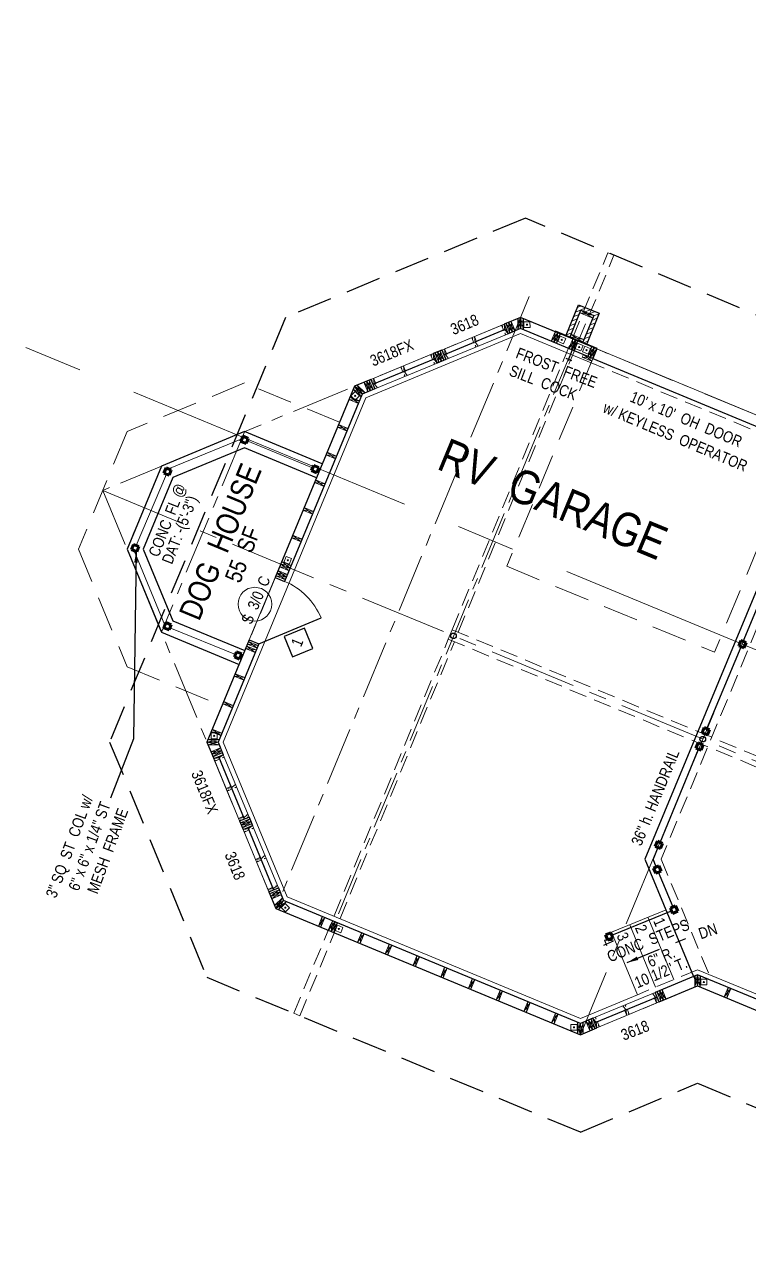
# Model space of a CAD drawing. Header units: inches. Extents: x 2775 to 35798, y 1675 to 10350.
# Drawn here: x 11849 to 12235, y 3803 to 4458 of the extents above; entities that cross this region are included whole.
import ezdxf

# ---------------------------------------------------------------- set-up
doc = ezdxf.new("R2010")
doc.units = ezdxf.units.IN
doc.header["$LTSCALE"] = 0.5
doc.header["$MEASUREMENT"] = 0
doc.linetypes.add('CENTER', pattern=[2, 1.25, -0.25, 0.25, -0.25])
doc.linetypes.add('HIDDEN', pattern=[0.375, 0.25, -0.125])
for name, color, linetype in [('CONC', 7, 'CONTINUOUS'), ('LLPLUMBING', 102, 'CONTINUOUS'), ('LLTEXT', 7, 'CONTINUOUS'), ('STEEL', 5, 'CONTINUOUS'), ('TEXT', 7, 'CONTINUOUS')]:
    doc.layers.add(name, color=color, linetype=linetype)
for name, color, linetype, lineweight in [('CONCRETE', 7, 'CONTINUOUS', 20), ('DOORS', 7, 'CONTINUOUS', 30), ('FOUNDATION', 7, 'CONTINUOUS', 30), ('GRID', 1, 'CENTER', 20), ('LAYOUT', 6, 'CONTINUOUS', 9), ('MASONRY', 16, 'HIDDEN', 30), ('PLUMBING', 7, 'CONTINUOUS', 20), ('ROOF BEAMS', 3, 'HIDDEN', 30), ('ROOFLINE', 7, 'HIDDEN', 30), ('STAIRS', 7, 'CONTINUOUS', 20), ('WALL FRAMING', 7, 'CONTINUOUS', 30), ('WALLS', 7, 'CONTINUOUS', 30), ('WINDOWS', 5, 'CONTINUOUS', 30)]:
    doc.layers.add(name, color=color, linetype=linetype, lineweight=lineweight)
doc.styles.add('ARCHENT', font='technical.ttf', dxfattribs={"height": 6})
doc.styles.add('ARCHENTLTD', font='technical.ttf', dxfattribs={"height": 6})
doc.dimstyles.new('ARCHENT', dxfattribs={"dimtxt": 6, "dimasz": 6, "dimexe": 9, "dimexo": 3, "dimgap": 1, "dimtad": 0, "dimtoh": 1, "dimdec": 3, "dimzin": 0, "dimdsep": 46, "dimlunit": 4, "dimtxsty": 'ARCHENTLTD', "dimcen": 6, "dimaunit": 1, "dimadec": 0, "dimazin": 0, "dimtfac": 1, "dimtdec": 3, "dimtofl": 0, "dimtmove": 0, "dimatfit": 3, "dimfxl": 1, "dimfrac": 2, "dimtolj": 1, "dimtzin": 0, "dimarcsym": 0})
doc.dimstyles.new('ARCHENTLTD', dxfattribs={"dimtxt": 12, "dimasz": 6, "dimexe": 9, "dimexo": 3, "dimgap": 1, "dimtad": 0, "dimdec": 4, "dimzin": 1, "dimdsep": 46, "dimlunit": 4, "dimtxsty": 'ARCHENT', "dimcen": 6, "dimaunit": 1, "dimadec": 5, "dimazin": 0, "dimtfac": 1, "dimtdec": 4, "dimtofl": 0, "dimtmove": 0, "dimatfit": 3, "dimfxl": 1, "dimfrac": 2, "dimtolj": 1, "dimtzin": 0, "dimarcsym": 0})

msp = doc.modelspace()

# ---------------------------------------------------------------- hatches: boundary and pattern name
at = {"layer": 'MASONRY', "lineweight": 9, "ltscale": 75}
h = msp.add_hatch(dxfattribs=at)
h.set_pattern_fill('ANSI31', color=256, scale=15, angle=22.5, style=0)
h.set_pattern_definition([(202.555994, (5192.9697, 16149.9798), (-0.719224, 1.73157207), [])])
h.paths.add_polyline_path([(12139.85964, 4291.85437), (12137.43063, 4291.85319), (12144.22302, 4308.57548), (12155.32264, 4304.01271), (12148.45724, 4287.31161), (12146.73275, 4289.03442), (12152.38615, 4302.78714), (12145.45733, 4305.6354)])
at = {"layer": 'WALL FRAMING', "lineweight": 9, "ltscale": 150}
for points in [[(12117.00153, 4297.94498, 1), (12116.37653, 4297.94498, 1)], [(12135.57601, 4289.81808, 1), (12134.95101, 4289.81808, 1)], [(12144.9047, 4286.00059, 1), (12144.2797, 4286.00059, 1)], [(12148.7913, 4284.34034, 1), (12148.1663, 4284.34034, 1)], [(12025.32284, 4259.99862, 1), (12024.69784, 4259.99862, 1)], [(11988.92247, 4171.89905, 1), (11989.15468, 4172.47931, 1)], [(11950.09186, 4078.4872, 1), (11949.46686, 4078.4872, 1)], [(11988.04628, 3986.81184, 1), (11987.42128, 3986.81184, 1)], [(12016.63564, 3975.47053, 1), (12016.01064, 3975.47053, 1)], [(12211.4108, 3947.13197, 1), (12210.7858, 3947.13197, 1)], [(12142.15121, 3922.93535, 1), (12141.52621, 3922.93535, 1)]]:
    msp.add_hatch(color=256, dxfattribs=at).paths.add_polyline_path(points)

# ---------------------------------------------------------------- linework, layer by layer
at = {"layer": 'DOORS', "linetype": 'HIDDEN', "lineweight": 9, "ltscale": 150}
for p, q in [((12151.88918, 4279.90578), (12105.98442, 4169.03308)), ((12262.74349, 4233.95666), (12216.83874, 4123.08397)), ((12105.98442, 4169.03308), (12216.85711, 4123.12833))]:
    msp.add_line(p, q, dxfattribs=at)
at = {"layer": 'DOORS', "linetype": 'Continuous', "ltscale": 150}
msp.add_line((12151.88918, 4279.90578), (12262.74349, 4233.95666), dxfattribs=at)
at = {"layer": 'DOORS', "lineweight": 9, "ltscale": 50}
msp.add_line((11968.48908, 4129.75416), (11982.26026, 4163.01607), dxfattribs=at)
at = {"layer": 'DOORS', "ltscale": 50}
msp.add_line((11973.59321, 4127.64116), (12006.85063, 4141.42318), dxfattribs=at)
at = {"layer": 'DOORS', "color": 7, "linetype": 'Continuous', "lineweight": 25, "ltscale": 25, "flags": 128}
msp.add_lwpolyline([(11997.95147, 4135.9434), (11987.16999, 4131.48171), (11991.63168, 4120.70023), (12002.41316, 4125.16192)], close=True, dxfattribs=at)
at = {"layer": 'DOORS', "color": 7, "linetype": 'Continuous', "lineweight": 20, "ltscale": 7.5}
msp.add_circle((11971.48326, 4148.77518), 9, dxfattribs=at)
at = {"layer": 'DOORS', "lineweight": 9, "ltscale": 50}
msp.add_arc((11973.59321, 4127.64116), 36, 22.50933614, 67.50933614, dxfattribs=at)
at = {"layer": 'FOUNDATION', "lineweight": 20, "ltscale": 75}
for p, q in [((12113.34623, 4293.17557), (12030.74606, 4258.98686)), ((12150.9319, 4277.59631), (12113.34623, 4293.17557)), ((12030.74606, 4258.98686), (11954.53826, 4075.14485)), ((11954.53826, 4075.14485), (11988.7243, 3992.55537)), ((12145.20192, 3927.69539), (11988.7243, 3992.55537)), ((12424.33622, 3863.95432), (12207.75358, 3953.72782)), ((12175.64786, 3940.36623), (12145.20192, 3927.69539))]:
    msp.add_line(p, q, dxfattribs=at)
at = {"layer": 'FOUNDATION', "lineweight": 20, "ltscale": 50}
msp.add_line((12264.84949, 4239.03748), (12153.99518, 4284.9866), dxfattribs=at)
at = {"layer": 'FOUNDATION', "lineweight": 9, "ltscale": 75}
msp.add_line((12151.88918, 4279.90578), (12150.9319, 4277.59631), dxfattribs=at)
at = {"layer": 'FOUNDATION', "linetype": 'HIDDEN', "lineweight": 9, "ltscale": 75}
for p, q in [((12261.78622, 4231.6472), (12150.9319, 4277.59631)), ((12277.52464, 4227.82814), (12188.34395, 4012.6757)), ((12188.34395, 4012.6757), (12214.82532, 3949.0453)), ((12207.75358, 3953.72782), (12175.64786, 3940.36623))]:
    msp.add_line(p, q, dxfattribs=at)
at = {"layer": 'FOUNDATION', "ltscale": 25}
for p, q in [((11965.96374, 4240.85418), (11921.61752, 4222.48538)), ((12007.44668, 4223.67139), (11965.96374, 4240.85418)), ((11965.96374, 4232.19505), (11927.74046, 4216.36244)), ((12004.38322, 4216.28118), (11965.96374, 4232.19505)), ((11921.61752, 4222.48538), (11903.24872, 4178.13916)), ((11927.74046, 4216.36244), (11911.90786, 4178.13916)), ((11903.24872, 4178.13916), (11921.61752, 4133.79294)), ((11911.90786, 4178.13916), (11927.74046, 4139.91588)), ((11927.74046, 4139.91588), (11966.13512, 4124.01229)), ((11921.61752, 4133.79294), (11963.07166, 4116.62208))]:
    msp.add_line(p, q, dxfattribs=at)
at = {"layer": 'FOUNDATION', "ltscale": 50}
msp.add_line((12270.13435, 4230.89142), (12179.68139, 4012.66956), dxfattribs=at)
at = {"layer": 'FOUNDATION', "ltscale": 75}
msp.add_line((12179.68139, 4012.66956), (12205.64725, 3950.14335), dxfattribs=at)
at = {"layer": 'GRID', "linetype": 'CENTER', "lineweight": 20, "ltscale": 50}
for p, q in [((12117.94313, 4312.91962), (11982.61305, 3986.42968)), ((12142.90899, 4289.58304), (12012.17319, 3974.17701)), ((12024.67592, 4265.13259), (11945.90342, 4075.09037)), ((11965.98901, 4240.84115), (11921.61117, 4133.77761)), ((11921.62771, 4222.47931), (11903.24872, 4178.13916))]:
    msp.add_line(p, q, dxfattribs=at)
at = {"layer": 'GRID', "ltscale": 50}
for p, q in [((12113.34886, 4301.83572), (11890.26802, 4209.49904)), ((12563.92796, 4115.07071), (12113.34886, 4301.83572)), ((11890.26802, 4209.49904), (11982.60358, 3986.42704)), ((12145.20074, 3919.03709), (11982.6003, 3986.43497)), ((12207.7602, 3945.06628), (12145.1975, 3919.02926)), ((12424.33453, 3855.29622), (12207.7602, 3945.06628))]:
    msp.add_line(p, q, dxfattribs=at)
at = {"layer": 'GRID', "ltscale": 75}
for p, q in [((12273.83054, 4229.3623), (12145.20074, 3919.03709)), ((11890.26802, 4209.49904), (12476.62797, 3966.47062)), ((12181.82283, 4007.38954), (12207.7602, 3945.06628))]:
    msp.add_line(p, q, dxfattribs=at)
at = {"layer": 'LAYOUT', "color": 6, "linetype": 'CENTER', "lineweight": 5, "ltscale": 250}
msp.add_line((12975.24561, 3819.59345), (11433.02486, 4458.12095), dxfattribs=at)
at = {"layer": 'LLPLUMBING', "color": 5, "linetype": 'Continuous', "lineweight": 30, "ltscale": 25}
for p, q in [((12140.80256, 4284.50118), (12138.59546, 4278.43861)), ((12137.46306, 4280.09906), (12140.5377, 4278.79974))]:
    msp.add_line(p, q, dxfattribs=at)
at = {"layer": 'MASONRY', "linetype": 'Continuous', "lineweight": 30, "ltscale": 1.5}
for p, q in [((12137.61859, 4292.31594), (12144.22312, 4308.57574)), ((12144.22302, 4308.57548), (12155.32264, 4304.01271)), ((12155.32264, 4304.01271), (12148.63697, 4287.74883))]:
    msp.add_line(p, q, dxfattribs=at)
at = {"layer": 'ROOF BEAMS', "color": 3, "lineweight": 20, "ltscale": 75}
for p, q in [((12076.82174, 4135.15499), (12159.8987, 4336.36495)), ((12080.05498, 4133.81478), (12163.12679, 4335.01228)), ((12159.8987, 4336.36495), (12163.12679, 4335.01228)), ((12074.72274, 4130.07127), (12076.82174, 4135.15499)), ((11992.29977, 3930.44525), (12074.72274, 4130.07127)), ((11995.53486, 3929.10952), (12077.95598, 4128.73107))]:
    msp.add_line(p, q, dxfattribs=at)
at = {"layer": 'ROOF BEAMS', "lineweight": 20, "ltscale": 75}
for p, q in [((12076.82174, 4135.15499), (12479.75645, 3968.15702)), ((12074.72274, 4130.07127), (12477.65065, 3963.07612))]:
    msp.add_line(p, q, dxfattribs=at)
at = {"layer": 'ROOFLINE', "linetype": 'HIDDEN', "ltscale": 150}
for p, q in [((12115.85415, 4354.82099), (11987.89696, 4301.85874)), ((12593.36316, 4154.72978), (12115.85415, 4354.82099)), ((11987.89696, 4301.85874), (11893.92399, 4075.16041)), ((11893.92399, 4075.16041), (11945.85693, 3949.69647)), ((11945.85693, 3949.69647), (12145.23603, 3867.06189)), ((12145.23603, 3867.06189), (12207.79459, 3893.09071)), ((12207.79459, 3893.09071), (12424.31721, 3803.34209))]:
    msp.add_line(p, q, dxfattribs=at)
at = {"layer": 'ROOFLINE', "lineweight": 20, "ltscale": 150}
for p, q in [((11965.96374, 4266.8316), (11903.24872, 4240.85418)), ((12016.63108, 4245.8445), (11965.96374, 4266.8316)), ((11903.24872, 4240.85418), (11877.27131, 4178.13916)), ((11877.27131, 4178.13916), (11903.24872, 4115.42414)), ((11903.24872, 4115.42414), (11953.88726, 4094.44897))]:
    msp.add_line(p, q, dxfattribs=at)
at = {"layer": 'STAIRS', "color": 7, "linetype": 'Continuous', "ltscale": 50}
msp.add_line((12191.00648, 3985.62859), (12161.88955, 3973.65871), dxfattribs=at)
at = {"layer": 'STAIRS', "color": 7, "linetype": 'Continuous', "ltscale": 25}
for p, q in [((12181.29759, 3981.67919), (12195.03592, 3948.43505)), ((12171.59357, 3977.66895), (12185.34189, 3944.40064)), ((12161.88955, 3973.65871), (12175.64786, 3940.36623))]:
    msp.add_line(p, q, dxfattribs=at)
at = {"layer": 'STEEL', "linetype": 'Continuous', "lineweight": 20, "ltscale": 90}
for p, q in [((11964.60265, 4237.00475), (11925.44569, 4220.92469)), ((12002.66394, 4221.43779), (11967.3842, 4235.88093)), ((11924.32187, 4218.14313), (11908.12153, 4180.1136)), ((11906.99771, 4177.33205), (11923.42495, 4137.55085)), ((11926.09425, 4136.14919), (11961.11908, 4121.99824))]:
    msp.add_line(p, q, dxfattribs=at)
at = {"layer": 'STEEL', "linetype": 'Continuous', "lineweight": 60, "ltscale": 90}
for p, q in [((11965.16456, 4238.39552), (11964.04074, 4235.61397)), ((11967.94611, 4237.2717), (11965.16456, 4238.39552)), ((11966.82229, 4234.49015), (11967.94611, 4237.2717)), ((11964.04074, 4235.61397), (11966.82229, 4234.49015)), ((11924.05491, 4221.4866), (11922.93109, 4218.70504)), ((11922.93109, 4218.70504), (11925.71265, 4217.58122)), ((11926.83646, 4220.36278), (11924.05491, 4221.4866)), ((11925.71265, 4217.58122), (11926.83646, 4220.36278)), ((12002.88006, 4222.82857), (12001.75624, 4220.04701)), ((12001.75624, 4220.04701), (12004.53779, 4218.92319)), ((12005.66161, 4221.70475), (12002.88006, 4222.82857)), ((12004.53779, 4218.92319), (12005.66161, 4221.70475)), ((11906.73076, 4180.67551), (11905.60694, 4177.89396)), ((11905.60694, 4177.89396), (11908.38849, 4176.77014)), ((11909.51231, 4179.55169), (11906.73076, 4180.67551)), ((11908.38849, 4176.77014), (11909.51231, 4179.55169)), ((11923.98686, 4138.94162), (11922.86304, 4136.16007)), ((11926.76841, 4137.8178), (11923.98686, 4138.94162)), ((11922.86304, 4136.16007), (11925.64459, 4135.03625)), ((11925.64459, 4135.03625), (11926.76841, 4137.8178)), ((12230.86856, 4129.41219), (12229.74474, 4126.63064)), ((12230.86856, 4129.41219), (12229.74474, 4126.63064)), ((12229.74474, 4126.63064), (12232.52629, 4125.50682)), ((12229.74474, 4126.63064), (12232.52629, 4125.50682)), ((12233.65011, 4128.28837), (12230.86856, 4129.41219)), ((12233.65011, 4128.28837), (12230.86856, 4129.41219)), ((12232.52629, 4125.50682), (12233.65011, 4128.28837)), ((12232.52629, 4125.50682), (12233.65011, 4128.28837)), ((11961.68099, 4123.38902), (11960.55717, 4120.60747)), ((11960.55717, 4120.60747), (11963.33872, 4119.48365)), ((11964.46254, 4122.2652), (11961.68099, 4123.38902)), ((11963.33872, 4119.48365), (11964.46254, 4122.2652)), ((12211.34471, 4082.88876), (12210.22089, 4080.10721)), ((12211.34471, 4082.88876), (12210.22089, 4080.10721)), ((12210.22089, 4080.10721), (12213.00244, 4078.98339)), ((12210.22089, 4080.10721), (12213.00244, 4078.98339)), ((12214.12626, 4081.76494), (12211.34471, 4082.88876)), ((12214.12626, 4081.76494), (12211.34471, 4082.88876)), ((12213.00244, 4078.98339), (12214.12626, 4081.76494)), ((12213.00244, 4078.98339), (12214.12626, 4081.76494)), ((12208.05349, 4074.76702), (12206.92967, 4071.98546)), ((12208.05349, 4074.76702), (12206.92967, 4071.98546)), ((12210.83504, 4073.6432), (12208.05349, 4074.76702)), ((12210.83504, 4073.6432), (12208.05349, 4074.76702)), ((12209.71122, 4070.86164), (12210.83504, 4073.6432)), ((12209.71122, 4070.86164), (12210.83504, 4073.6432)), ((12206.92967, 4071.98546), (12209.71122, 4070.86164)), ((12206.92967, 4071.98546), (12209.71122, 4070.86164)), ((12186.35171, 4022.23289), (12185.22789, 4019.45134)), ((12186.35171, 4022.23289), (12185.22789, 4019.45134)), ((12189.13326, 4021.10907), (12186.35171, 4022.23289)), ((12189.13326, 4021.10907), (12186.35171, 4022.23289)), ((12188.00944, 4018.32752), (12189.13326, 4021.10907)), ((12188.00944, 4018.32752), (12189.13326, 4021.10907)), ((12185.22789, 4019.45134), (12188.00944, 4018.32752)), ((12185.22789, 4019.45134), (12188.00944, 4018.32752)), ((12187.09379, 4009.11635), (12184.33227, 4007.94416)), ((12184.33227, 4007.94416), (12185.50446, 4005.18264)), ((12188.26598, 4006.35483), (12187.09379, 4009.11635)), ((12185.50446, 4005.18264), (12188.26598, 4006.35483)), ((12196.06199, 3987.71848), (12193.30047, 3986.54629)), ((12197.23418, 3984.95697), (12196.06199, 3987.71848)), ((12193.30047, 3986.54629), (12194.47267, 3983.78477)), ((12194.47267, 3983.78477), (12197.23418, 3984.95697)), ((12161.39383, 3973.47029), (12158.63232, 3972.29809)), ((12158.63232, 3972.29809), (12159.80451, 3969.53658)), ((12159.80451, 3969.53658), (12162.56603, 3970.70877)), ((12162.56603, 3970.70877), (12161.39383, 3973.47029))]:
    msp.add_line(p, q, dxfattribs=at)
at = {"layer": 'STEEL', "color": 5, "lineweight": 25, "ltscale": 150}
for p, q in [((12232.18137, 4128.88179), (12250.85768, 4173.93923)), ((12212.73549, 4082.32685), (12231.13552, 4126.06873)), ((12187.74249, 4021.67098), (12208.35855, 4071.40816)), ((12186.61867, 4018.88943), (12183.9965, 4012.63361)), ((12185.71303, 4008.53025), (12183.9965, 4012.63361)), ((12194.68123, 3987.13239), (12186.88522, 4005.76874)), ((12161.97993, 3972.08953), (12193.88657, 3985.16553))]:
    msp.add_line(p, q, dxfattribs=at)
at = {"layer": 'STEEL', "lineweight": 30, "ltscale": 75}
for centre in [(12077.50899, 4131.89491), (12210.57295, 4076.7521)]:
    msp.add_circle(centre, 1.5, dxfattribs=at)
at = {"layer": 'WALL FRAMING', "lineweight": 20, "ltscale": 1.5}
for p, q in [((12144.88702, 4304.24805), (12151.81584, 4301.39978)), ((12140.19543, 4292.88749), (12147.12425, 4290.03922))]:
    msp.add_line(p, q, dxfattribs=at)
at = {"layer": 'WALL FRAMING', "lineweight": 9, "ltscale": 150}
for p, q in [((12144.89283, 4304.24566), (12152.38615, 4302.78714)), ((12151.81584, 4301.39978), (12145.45732, 4305.6354)), ((12108.97316, 4294.07137), (12105.4838, 4298.57946)), ((12110.35905, 4294.64522), (12106.86969, 4299.15332)), ((12106.86977, 4299.15312), (12107.58719, 4293.4977)), ((12108.25566, 4299.72698), (12108.97308, 4294.07156)), ((12111.83363, 4295.26588), (12113.34886, 4301.83572)), ((12113.33503, 4295.88647), (12111.84702, 4301.21409)), ((12114.84702, 4301.20733), (12113.33503, 4295.88647)), ((12113.34886, 4301.83572), (12114.83363, 4295.2653)), ((12107.58719, 4293.4977), (12108.97316, 4294.07137)), ((12133.20762, 4293.60304), (12129.71594, 4289.09658)), ((12131.82194, 4294.1774), (12131.10162, 4288.52222)), ((12131.10162, 4288.52222), (12134.5933, 4293.02868)), ((12132.0134, 4294.6393), (12131.82237, 4294.17845)), ((12132.4873, 4287.94785), (12133.20762, 4293.60304)), ((12142.53632, 4289.78555), (12139.04464, 4285.27909)), ((12147.12425, 4290.03922), (12139.62512, 4291.50013)), ((12140.20124, 4292.8851), (12146.55394, 4288.65187)), ((12141.15064, 4290.35991), (12140.43032, 4284.70473)), ((12140.43032, 4284.70473), (12143.922, 4289.21119)), ((12141.816, 4284.13036), (12142.53632, 4289.78555)), ((12071.09003, 4278.39117), (12067.60067, 4282.89926)), ((12072.476, 4278.96483), (12068.98664, 4283.47292)), ((12068.98664, 4283.47292), (12069.70406, 4277.8175)), ((12070.37261, 4284.04658), (12071.09003, 4278.39116)), ((12152.6095, 4285.56096), (12149.11782, 4281.0545)), ((12151.22382, 4286.13533), (12150.5035, 4280.48014)), ((12150.5035, 4280.48014), (12153.99518, 4284.9866)), ((12151.88918, 4279.90578), (12152.6095, 4285.56096)), ((12146.24696, 4280.62073), (12151.90214, 4279.9004)), ((12146.82132, 4282.00641), (12151.32778, 4278.51472)), ((12024.00791, 4263.60848), (12028.83804, 4260.91266)), ((12030.33885, 4261.5347), (12024.62476, 4265.11142)), ((12024.62476, 4265.11142), (12028.21682, 4259.41408)), ((12028.83804, 4260.91266), (12026.12556, 4265.73346)), ((12033.20696, 4262.71084), (12029.7176, 4267.21893)), ((12034.59288, 4263.28463), (12031.10352, 4267.79272)), ((12031.10357, 4267.79259), (12031.82099, 4262.13717)), ((12032.48949, 4268.36638), (12033.20691, 4262.71096)), ((12021.68417, 4258.09546), (12027.36162, 4257.36834)), ((12026.78723, 4255.98268), (12022.25797, 4259.48137)), ((12015.55801, 4243.31472), (12021.23546, 4242.58761)), ((12020.66106, 4241.20194), (12016.1318, 4244.70064)), ((12014.53427, 4226.42147), (12010.00501, 4229.92016)), ((12009.43121, 4228.53425), (12015.10866, 4227.80713)), ((12003.30567, 4213.75326), (12008.98313, 4213.02614)), ((12008.40873, 4211.64048), (12003.87947, 4215.13917)), ((11997.17951, 4198.97252), (12002.85696, 4198.24541)), ((12002.28256, 4196.85974), (11997.75331, 4200.35843)), ((11991.05539, 4184.19673), (11996.73284, 4183.46961)), ((11996.15844, 4182.08395), (11991.62919, 4185.58264)), ((11990.33987, 4168.04185), (11985.81062, 4171.54054)), ((11987.76764, 4161.83777), (11983.23838, 4165.33646)), ((11983.23838, 4165.33646), (11988.91583, 4164.60935)), ((11988.34144, 4163.22368), (11983.81218, 4166.72238)), ((11984.7244, 4168.7433), (11990.40185, 4168.01619)), ((11985.23682, 4170.15463), (11990.91427, 4169.42751)), ((11989.82745, 4166.63052), (11985.2982, 4170.12922)), ((11982.66458, 4163.95055), (11988.34203, 4163.22344)), ((11971.65338, 4122.96123), (11967.12413, 4126.45992)), ((11967.53275, 4127.44431), (11973.2102, 4126.71719)), ((11972.6358, 4125.33153), (11968.10654, 4128.83022)), ((11973.2102, 4126.71719), (11972.6358, 4125.33153)), ((11966.55033, 4125.07401), (11972.22778, 4124.34689)), ((11960.42416, 4110.29327), (11966.10161, 4109.56616)), ((11965.52722, 4108.18049), (11960.99796, 4111.67919)), ((11954.298, 4095.51254), (11959.97545, 4094.78543)), ((11959.40105, 4093.39976), (11954.87179, 4096.89845)), ((11948.17183, 4080.73181), (11953.84928, 4080.00469)), ((11953.27488, 4078.61903), (11948.74563, 4082.11772)), ((11945.88996, 4075.14625), (11952.4592, 4076.63204)), ((11952.45889, 4073.63203), (11945.88996, 4075.14625)), ((11951.83816, 4075.13338), (11946.51068, 4073.6449)), ((11946.51717, 4076.6449), (11951.83816, 4075.13338)), ((11947.98667, 4070.05539), (11953.64221, 4070.77295)), ((11953.06852, 4072.15891), (11948.56035, 4068.66943)), ((11948.56035, 4068.66943), (11954.21589, 4069.38699)), ((11953.64221, 4070.77295), (11949.13404, 4067.28347)), ((11954.21589, 4069.38699), (11953.64221, 4070.77295)), ((11968.74928, 4034.27601), (11964.24111, 4030.78654)), ((11963.66743, 4032.1725), (11969.32297, 4032.89005)), ((11964.24185, 4030.78684), (11969.89739, 4031.5044)), ((11969.3237, 4032.89036), (11964.81554, 4029.40088)), ((11979.34893, 3994.28991), (11985.00446, 3995.00746)), ((11984.43078, 3996.39342), (11979.92261, 3992.90395)), ((11985.0052, 3995.00777), (11980.49703, 3991.51829)), ((11979.92335, 3992.90425), (11985.57889, 3993.62181)), ((11986.8194, 3990.63947), (11981.99884, 3987.92656)), ((11986.19723, 3992.14021), (11982.62101, 3986.42581)), ((11982.62101, 3986.42581), (11988.31804, 3990.01837)), ((11984.12401, 3985.80909), (11986.8194, 3990.63947)), ((12005.35806, 3977.00096), (12008.84745, 3981.50919)), ((12007.46148, 3982.08285), (12006.74403, 3976.4273)), ((12010.75163, 3974.75775), (12014.24102, 3979.26598)), ((12012.85505, 3979.83964), (12012.1376, 3974.18409)), ((12012.17024, 3974.16915), (12015.65964, 3978.67738)), ((12014.27367, 3979.25104), (12013.55621, 3973.59549)), ((12026.30122, 3968.32002), (12029.79061, 3972.82825)), ((12028.40464, 3973.40191), (12027.68719, 3967.74636)), ((12041.10401, 3962.18426), (12044.59341, 3966.69249)), ((12043.20743, 3967.26615), (12042.48998, 3961.6106)), ((12055.8846, 3956.05771), (12059.37399, 3960.56594)), ((12057.98802, 3961.1396), (12057.27057, 3955.48405)), ((12072.76861, 3955.01304), (12072.05116, 3949.35749)), ((12070.66519, 3949.93115), (12074.15458, 3954.43938)), ((12085.42357, 3943.8138), (12088.91297, 3948.32203)), ((12087.527, 3948.89569), (12086.80955, 3943.24014)), ((12206.2429, 3944.45287), (12207.7577, 3951.02166)), ((12207.7443, 3945.07346), (12206.2563, 3950.40107)), ((12209.25629, 3950.39432), (12207.7443, 3945.07346)), ((12207.7577, 3951.02166), (12209.2429, 3944.45229)), ((12100.22637, 3937.67804), (12103.71576, 3942.18627)), ((12102.32979, 3942.75994), (12101.61234, 3937.10438)), ((12186.09033, 3941.95187), (12189.56908, 3937.47951)), ((12188.18352, 3936.90486), (12187.46204, 3942.5599)), ((12187.47589, 3942.52652), (12190.95464, 3938.05416)), ((12189.56908, 3937.47951), (12188.84761, 3943.13455)), ((12222.0095, 3939.16027), (12225.4989, 3943.6685)), ((12224.11293, 3944.24216), (12223.39548, 3938.58661)), ((12115.00696, 3931.55149), (12118.49635, 3936.05972)), ((12117.11038, 3936.63338), (12116.39293, 3930.97783)), ((12129.78755, 3925.42494), (12133.27694, 3929.93317)), ((12131.89097, 3930.50683), (12131.17352, 3924.85128)), ((12143.68055, 3919.67291), (12145.19282, 3924.99369)), ((12145.17911, 3919.04548), (12143.69424, 3925.61494)), ((12146.69425, 3925.6142), (12145.17911, 3919.04548)), ((12145.19282, 3924.99369), (12146.68054, 3919.66599)), ((12148.21384, 3926.28017), (12151.69259, 3921.80781)), ((12150.30703, 3921.23317), (12149.58556, 3926.88821)), ((12150.97562, 3927.42757), (12149.60391, 3926.81953)), ((12149.60391, 3926.81953), (12153.08266, 3922.34717)), ((12151.6971, 3921.77253), (12150.97562, 3927.42757))]:
    msp.add_line(p, q, dxfattribs=at)
at = {"layer": 'WALL FRAMING', "linetype": 'HIDDEN', "lineweight": 20, "ltscale": 25}
for p, q in [((12103.1739, 4297.62323), (12105.27735, 4292.54135)), ((12087.23514, 4291.02638), (12089.33858, 4285.9445)), ((12088.62106, 4291.60017), (12090.7245, 4286.51829)), ((12072.68246, 4285.00294), (12074.7859, 4279.92106)), ((12050.73793, 4275.91997), (12052.84138, 4270.83808)), ((12065.29076, 4281.94306), (12067.39421, 4276.86118)), ((12034.7993, 4269.32281), (12036.90274, 4264.24092)), ((12049.35202, 4275.34618), (12051.45546, 4270.26429)), ((11950.08945, 4064.97323), (11955.1713, 4067.07675)), ((11956.11316, 4050.42066), (11961.19501, 4052.52418)), ((11956.68684, 4049.0347), (11961.76869, 4051.13822)), ((11962.71055, 4034.48212), (11967.7924, 4036.58564)), ((11965.76947, 4027.09003), (11970.85132, 4029.19355)), ((11971.79392, 4012.53776), (11976.87577, 4014.64128)), ((11972.3676, 4011.1518), (11977.44945, 4013.25532)), ((11978.39131, 3996.59923), (11983.47316, 3998.70274)), ((12185.86618, 3935.96664), (12183.75915, 3941.04704)), ((12169.94036, 3929.33872), (12167.83333, 3934.41911)), ((12171.32593, 3929.91336), (12169.21889, 3934.99376)), ((12155.39193, 3923.30492), (12153.28489, 3928.38531))]:
    msp.add_line(p, q, dxfattribs=at)
at = {"layer": 'WALL FRAMING', "linetype": 'HIDDEN', "lineweight": 9, "ltscale": 25}
for p, q in [((12106.66331, 4293.11501), (12103.17395, 4297.62311)), ((12104.55992, 4298.19677), (12105.27735, 4292.54135)), ((12090.72455, 4286.51816), (12087.23519, 4291.02626)), ((12088.62116, 4291.59992), (12089.33858, 4285.9445)), ((12066.67679, 4282.5166), (12067.39421, 4276.86118)), ((12074.78595, 4279.92093), (12071.29659, 4284.42902)), ((12072.68256, 4285.00269), (12073.39998, 4279.34727)), ((12050.73804, 4275.91971), (12051.45546, 4270.26429)), ((12068.78017, 4277.43484), (12065.29082, 4281.94293)), ((12034.79941, 4269.32255), (12035.51683, 4263.66713)), ((12052.84143, 4270.83796), (12049.35207, 4275.34605)), ((12036.9028, 4264.2408), (12033.41344, 4268.74889)), ((11949.5165, 4066.3595), (11955.17204, 4067.07706)), ((11954.59835, 4068.46302), (11950.09018, 4064.97354)), ((11956.11389, 4050.42096), (11961.76943, 4051.13852)), ((11961.19574, 4052.52448), (11956.68758, 4049.035)), ((11962.71128, 4034.48243), (11968.36682, 4035.19999)), ((11967.79314, 4036.58594), (11963.28497, 4033.09647)), ((11965.19652, 4028.4763), (11970.85206, 4029.19386)), ((11970.27837, 4030.57982), (11965.77021, 4027.09034)), ((11976.8765, 4014.64158), (11972.36834, 4011.15211)), ((11971.79465, 4012.53807), (11977.45019, 4013.25563)), ((11978.39204, 3996.59953), (11984.04758, 3997.31709)), ((11983.4739, 3998.70305), (11978.96573, 3995.21357)), ((12183.77296, 3941.01363), (12187.25171, 3936.54127)), ((12185.86615, 3935.96663), (12185.14467, 3941.62167)), ((12167.84714, 3934.38571), (12171.32589, 3929.91335)), ((12169.94033, 3929.3387), (12169.21885, 3934.99374)), ((12151.91314, 3927.77726), (12155.39189, 3923.3049)), ((12154.00633, 3922.73025), (12153.28485, 3928.38529))]:
    msp.add_line(p, q, dxfattribs=at)
at = {"layer": 'WALL FRAMING', "lineweight": 20, "ltscale": 75}
for p, q in [((12105.48375, 4298.57959), (12107.58719, 4293.4977)), ((12106.86972, 4299.15325), (12108.97316, 4294.07137)), ((12108.25561, 4299.72711), (12110.35905, 4294.64522)), ((12131.82194, 4294.1774), (12129.71594, 4289.09658)), ((12133.20762, 4293.60304), (12131.10162, 4288.52222)), ((12132.0134, 4294.6393), (12154.18663, 4285.44849)), ((12134.5933, 4293.02868), (12132.4873, 4287.94785)), ((12141.15064, 4290.35991), (12139.04464, 4285.27909)), ((12142.53632, 4289.78555), (12140.43032, 4284.70473)), ((12143.922, 4289.21119), (12141.816, 4284.13036)), ((12067.60062, 4282.89938), (12069.70407, 4277.8175)), ((12068.98659, 4283.47305), (12071.09003, 4278.39116)), ((12070.37256, 4284.04671), (12072.476, 4278.96483)), ((12151.22382, 4286.13533), (12149.11782, 4281.0545)), ((12152.6095, 4285.56096), (12150.5035, 4280.48014)), ((12146.24696, 4280.62073), (12151.32778, 4278.51472)), ((12029.71755, 4267.21905), (12031.82099, 4262.13717)), ((12031.10347, 4267.79284), (12033.20691, 4262.71096)), ((12032.48943, 4268.36651), (12034.59288, 4263.28463)), ((11947.98667, 4070.05539), (11953.06852, 4072.15891)), ((11948.56035, 4068.66943), (11953.64221, 4070.77295)), ((11949.13404, 4067.28347), (11954.21589, 4069.38699)), ((11963.66743, 4032.1725), (11968.74928, 4034.27601)), ((11964.24111, 4030.78654), (11969.32297, 4032.89005)), ((11964.8148, 4029.40058), (11969.89665, 4031.50409)), ((11979.34819, 3994.2896), (11984.43004, 3996.39312)), ((11979.92188, 3992.90364), (11985.00373, 3995.00716)), ((11980.4963, 3991.51799), (11985.57815, 3993.6215)), ((12007.46423, 3982.0895), (12005.35806, 3977.00096)), ((12008.8502, 3981.51584), (12006.74403, 3976.4273)), ((12012.85781, 3979.84629), (12010.75163, 3974.75775)), ((12014.24378, 3979.27263), (12012.1376, 3974.18409)), ((12014.27642, 3979.25769), (12012.17024, 3974.16915)), ((12015.66239, 3978.68403), (12013.55621, 3973.59549)), ((12028.40739, 3973.40856), (12026.30122, 3968.32002)), ((12029.79336, 3972.8349), (12027.68719, 3967.74636)), ((12043.21019, 3967.2728), (12041.10401, 3962.18426)), ((12044.59616, 3966.69914), (12042.48998, 3961.6106)), ((12057.99078, 3961.14625), (12055.8846, 3956.05771)), ((12059.37675, 3960.57259), (12057.27057, 3955.48405)), ((12072.77137, 3955.01969), (12070.66519, 3949.93115)), ((12074.15734, 3954.44603), (12072.05116, 3949.35749)), ((12087.52975, 3948.90234), (12085.42357, 3943.8138)), ((12088.91572, 3948.32868), (12086.80955, 3943.24014)), ((12102.33254, 3942.76659), (12100.22637, 3937.67804)), ((12103.71852, 3942.19293), (12101.61234, 3937.10438)), ((12188.18356, 3936.90488), (12186.07652, 3941.98527)), ((12189.56912, 3937.47953), (12187.46208, 3942.55992)), ((12190.95468, 3938.05417), (12188.84764, 3943.13457)), ((12224.11568, 3944.24881), (12222.0095, 3939.16027)), ((12225.50165, 3943.67515), (12223.39548, 3938.58661)), ((12117.11313, 3936.64003), (12115.00696, 3931.55149)), ((12118.4991, 3936.06637), (12116.39293, 3930.97783)), ((12131.89372, 3930.51348), (12129.78755, 3925.42494)), ((12133.27969, 3929.93982), (12131.17352, 3924.85128)), ((12150.30703, 3921.23317), (12148.2, 3926.31356)), ((12151.6971, 3921.77253), (12149.59006, 3926.85292)), ((12153.08266, 3922.34717), (12150.97562, 3927.42757))]:
    msp.add_line(p, q, dxfattribs=at)
at = {"layer": 'WALL FRAMING', "lineweight": 20, "ltscale": 150}
for p, q in [((12111.84702, 4301.21409), (12111.83363, 4295.26588)), ((12113.34886, 4301.83572), (12113.33503, 4295.88647)), ((12114.84702, 4301.20733), (12114.83362, 4295.25912)), ((12154.18663, 4285.44849), (12153.99561, 4284.98764)), ((12146.24696, 4280.62073), (12146.82132, 4282.00641)), ((12024.00791, 4263.60848), (12028.22119, 4259.40972)), ((12024.62476, 4265.11142), (12028.83804, 4260.91266)), ((12026.12556, 4265.73346), (12030.33885, 4261.5347)), ((11945.88996, 4075.14625), (11951.83816, 4075.13338)), ((11946.51068, 4073.6449), (11952.45889, 4073.63203)), ((11946.51717, 4076.6449), (11952.46538, 4076.63202)), ((11981.99884, 3987.92656), (11986.19723, 3992.14021)), ((11982.62101, 3986.42581), (11986.8194, 3990.63947)), ((11984.12401, 3985.80909), (11988.3224, 3990.02275)), ((12206.2563, 3950.40107), (12206.2429, 3944.45287)), ((12207.7577, 3951.02166), (12207.7443, 3945.07346)), ((12209.25629, 3950.39432), (12209.24289, 3944.44611)), ((12143.68055, 3919.67291), (12143.69426, 3925.62111)), ((12145.17911, 3919.04548), (12145.19282, 3924.99369)), ((12146.68054, 3919.66599), (12146.69425, 3925.6142))]:
    msp.add_line(p, q, dxfattribs=at)
at = {"layer": 'WALL FRAMING', "color": 9, "linetype": 'Continuous', "lineweight": 5, "ltscale": 150}
for p, q in [((12118.36385, 4296.37847), (12114.83731, 4296.38691)), ((12118.32706, 4299.50356), (12114.8405, 4299.50993)), ((12115.051, 4296.3864), (12115.05849, 4299.51139)), ((12118.36385, 4296.37847), (12118.32706, 4299.50356)), ((12136.215, 4287.73154), (12132.95777, 4289.08321)), ((12133.15515, 4289.00131), (12134.35291, 4291.88765)), ((12137.37187, 4290.63486), (12134.15081, 4291.96937)), ((12136.215, 4287.73154), (12137.37187, 4290.63486)), ((12145.5437, 4283.91405), (12142.28647, 4285.26572)), ((12142.48384, 4285.18382), (12143.68161, 4288.07016)), ((12146.70056, 4286.81737), (12143.4795, 4288.15188)), ((12145.5437, 4283.91405), (12146.70056, 4286.81737)), ((12146.33019, 4283.53879), (12147.56652, 4286.40917)), ((12146.33019, 4283.53879), (12149.58852, 4282.18977)), ((12147.56652, 4286.40917), (12150.78714, 4285.0736)), ((12149.39108, 4282.27151), (12150.5865, 4285.15883)), ((12022.74997, 4259.94363), (12025.21213, 4262.41221)), ((12024.93255, 4257.70669), (12022.74997, 4259.94363)), ((12024.93255, 4257.70669), (12027.42153, 4260.205)), ((12027.27071, 4260.05361), (12025.05687, 4262.25918)), ((11988.20024, 4174.28906), (11986.8988, 4171.05449)), ((11989.87691, 4170.0893), (11986.97844, 4171.25743)), ((11991.11526, 4173.162), (11988.20024, 4174.28906)), ((11991.11526, 4173.162), (11989.79703, 4169.89109)), ((11948.22063, 4080.12509), (11948.21458, 4076.63853)), ((11951.34573, 4080.16216), (11948.22063, 4080.12509)), ((11951.34573, 4080.16216), (11951.33759, 4076.63561)), ((11951.33808, 4076.84931), (11948.21309, 4076.85652)), ((11987.67859, 3989.07221), (11985.47321, 3986.85818)), ((11990.02572, 3986.73426), (11987.52719, 3989.22302)), ((11987.78897, 3984.55147), (11985.32017, 3987.01343)), ((11990.02572, 3986.73426), (11987.78897, 3984.55147)), ((12017.27464, 3973.38398), (12014.0174, 3974.73566)), ((12014.21478, 3974.65375), (12015.41254, 3977.5401)), ((12018.4315, 3976.2873), (12015.21044, 3977.62181)), ((12017.27464, 3973.38398), (12018.4315, 3976.2873)), ((12212.73633, 3948.69055), (12209.24977, 3948.69691)), ((12209.46027, 3945.57339), (12209.46776, 3948.69838)), ((12212.77312, 3945.56545), (12212.73633, 3948.69055)), ((12212.77312, 3945.56545), (12209.24658, 3945.5739)), ((12140.16397, 3924.50195), (12143.69051, 3924.49332)), ((12140.16397, 3924.50195), (12140.2006, 3921.37685)), ((12143.47681, 3924.49384), (12143.46917, 3921.36885)), ((12140.2006, 3921.37685), (12143.68716, 3921.37031))]:
    msp.add_line(p, q, dxfattribs=at)
at = {"layer": 'WALL FRAMING', "lineweight": 20, "ltscale": 50}
for p, q in [((12021.66238, 4258.08492), (12026.7808, 4255.96578)), ((12022.23618, 4259.47083), (12027.3546, 4257.35169)), ((12015.53622, 4243.30418), (12020.65464, 4241.18504)), ((12016.11002, 4244.6901), (12021.22843, 4242.57096)), ((12009.98322, 4229.90962), (12015.10164, 4227.79048)), ((12009.40942, 4228.52371), (12014.52784, 4226.40457)), ((12003.28389, 4213.74272), (12008.4023, 4211.62358)), ((12003.85768, 4215.12863), (12008.9761, 4213.00949)), ((11997.15772, 4198.96198), (12002.27614, 4196.84284)), ((11997.73152, 4200.3479), (12002.84994, 4198.22875)), ((11991.0336, 4184.18619), (11996.15202, 4182.06705)), ((11991.6074, 4185.5721), (11996.72582, 4183.45296)), ((11985.78883, 4171.53), (11990.90725, 4169.41086)), ((11983.21659, 4165.32593), (11988.33501, 4163.20678)), ((11983.79039, 4166.71184), (11988.90881, 4164.5927)), ((11984.70261, 4168.73276), (11989.82103, 4166.61362)), ((11985.21503, 4170.14409), (11990.33345, 4168.02495)), ((11982.64279, 4163.94001), (11987.76121, 4161.82087)), ((11967.12413, 4126.45992), (11972.22818, 4124.34673)), ((11967.53275, 4127.44431), (11972.6368, 4125.33112)), ((11968.10654, 4128.83022), (11973.2106, 4126.71703)), ((11966.55033, 4125.07401), (11971.65438, 4122.96081)), ((11960.42416, 4110.29327), (11965.52821, 4108.18008)), ((11960.99796, 4111.67919), (11966.10201, 4109.56599)), ((11954.298, 4095.51254), (11959.40205, 4093.39935)), ((11954.87179, 4096.89845), (11959.97585, 4094.78526)), ((11948.17183, 4080.73181), (11953.27588, 4078.61861)), ((11948.74563, 4082.11772), (11953.84968, 4080.00453))]:
    msp.add_line(p, q, dxfattribs=at)
at = {"layer": 'WALL FRAMING', "color": 3, "lineweight": 20, "ltscale": 150}
msp.add_line((11992.29977, 3930.44525), (11995.53486, 3929.10952), dxfattribs=at)
at = {"layer": 'WALL FRAMING', "color": 9, "linetype": 'Continuous', "lineweight": 5, "ltscale": 150}
for centre in [(12116.68903, 4297.94498), (12135.26351, 4289.81808), (12144.5922, 4286.00059), (12148.4788, 4284.34034), (12025.01034, 4259.99862), (11989.03857, 4172.18918), (11949.77936, 4078.4872), (11987.73378, 3986.81184), (12016.32314, 3975.47053), (12211.0983, 3947.13197), (12141.83871, 3922.93535)]:
    msp.add_circle(centre, 0.3125, dxfattribs=at)
at = {"layer": 'WALLS', "color": 7, "ltscale": 1.5}
for p, q in [((12139.69717, 4291.45437), (12145.45733, 4305.6354)), ((12145.45733, 4305.6354), (12152.38615, 4302.78714)), ((12152.38615, 4302.78714), (12146.55844, 4288.61038))]:
    msp.add_line(p, q, dxfattribs=at)
at = {"layer": 'WALLS', "color": 4, "lineweight": 20, "ltscale": 75}
for p, q in [((12104.55982, 4298.19702), (12071.29654, 4284.42915)), ((12106.66326, 4293.11514), (12073.39998, 4279.34727)), ((12066.67664, 4282.51694), (12033.41336, 4268.74907)), ((12068.78008, 4277.43506), (12035.5168, 4263.66719)), ((11949.5165, 4066.3595), (11963.28497, 4033.09647)), ((11954.59835, 4068.46302), (11968.36682, 4035.19999)), ((11965.19726, 4028.4766), (11978.96573, 3995.21357)), ((11970.27911, 4030.58012), (11984.04758, 3997.31709)), ((12154.0171, 3922.70446), (12187.25487, 3936.53374))]:
    msp.add_line(p, q, dxfattribs=at)
at = {"layer": 'WALLS', "color": 4, "ltscale": 75}
for p, q in [((12104.55977, 4298.19714), (12106.66321, 4293.11526)), ((12113.34886, 4301.83572), (12104.55982, 4298.19702)), ((12113.34692, 4295.88154), (12106.66326, 4293.11514)), ((12153.99518, 4284.9866), (12113.34886, 4301.83572)), ((12071.29654, 4284.42915), (12066.67664, 4282.51694)), ((12066.67664, 4282.51694), (12068.78009, 4277.43505)), ((12071.29654, 4284.42916), (12073.39998, 4279.34727)), ((12153.99518, 4284.9866), (12151.88918, 4279.90578)), ((12153.99518, 4284.9866), (12151.88918, 4279.90578)), ((12073.39998, 4279.34727), (12068.78008, 4277.43506)), ((12024.62476, 4265.11142), (11982.29699, 4163.00084)), ((12033.41336, 4268.74907), (12024.62476, 4265.11142)), ((12035.5168, 4263.66719), (12028.83315, 4260.90079)), ((12033.41341, 4268.74895), (12035.51685, 4263.66707)), ((12028.83315, 4260.90079), (11987.37876, 4160.89712)), ((11968.51144, 4129.74489), (11945.87908, 4075.14708)), ((11973.59321, 4127.64116), (11951.83227, 4075.14555)), ((11945.87908, 4075.14708), (11949.5165, 4066.3595)), ((11951.83227, 4075.14555), (11954.59835, 4068.46302)), ((11949.5165, 4066.3595), (11954.59835, 4068.46302)), ((11963.28497, 4033.09647), (11968.36682, 4035.19999)), ((11968.36682, 4035.19999), (11970.27911, 4030.58012)), ((11963.28497, 4033.09647), (11965.19726, 4028.4766)), ((11965.19726, 4028.4766), (11970.27911, 4030.58012)), ((11978.96573, 3995.21357), (11984.04758, 3997.31709)), ((11978.96573, 3995.21357), (11982.60315, 3986.426)), ((11984.04758, 3997.31709), (11986.81041, 3990.64242)), ((11982.60315, 3986.426), (12145.20031, 3919.03605)), ((12187.25487, 3936.53374), (12207.75977, 3945.06524)), ((12207.75977, 3945.06524), (12424.3341, 3855.29518)), ((12187.25985, 3936.52178), (12185.15281, 3941.60218)), ((12145.20031, 3919.03605), (12154.0171, 3922.70446)), ((12154.00637, 3922.73027), (12151.89933, 3927.81066))]:
    msp.add_line(p, q, dxfattribs=at)
at = {"layer": 'WALLS', "color": 4, "ltscale": 50}
for p, q in [((12151.88918, 4279.90578), (12113.33503, 4295.88647)), ((11982.26026, 4163.01607), (11987.37868, 4160.89693)), ((11968.48908, 4129.75416), (11973.59313, 4127.64097)), ((12145.20385, 3924.98834), (11986.81041, 3990.64242)), ((12207.75551, 3951.02076), (12185.14859, 3941.61233)), ((12424.33556, 3861.24834), (12207.75551, 3951.02076)), ((12151.91204, 3927.78012), (12145.20385, 3924.98834))]:
    msp.add_line(p, q, dxfattribs=at)
at = {"layer": 'WALLS', "color": 4, "lineweight": 20, "ltscale": 50}
msp.add_line((12185.14859, 3941.61233), (12151.91204, 3927.78012), dxfattribs=at)
at = {"layer": 'WINDOWS', "lineweight": 25, "ltscale": 75}
for p, q in [((12072.34826, 4281.88822), (12105.61149, 4295.6562)), ((12034.46513, 4266.20801), (12067.72837, 4279.976)), ((11952.05742, 4067.41126), (11965.8259, 4034.14823)), ((11967.73818, 4029.52836), (11981.50666, 3996.26533)), ((12186.20633, 3939.06198), (12152.95285, 3925.27047))]:
    msp.add_line(p, q, dxfattribs=at)

# ---------------------------------------------------------------- texts
at = {"layer": 'CONC', "lineweight": 20, "style": 'ARCHENTLTD'}
for s, p in [('6" R.', (12182.58326, 3954.85154)), ('10 1/2" T.', (12175.68443, 3943.71718))]:
    msp.add_text(s, height=6, rotation=22.68813111, dxfattribs=at).set_placement(p)
at = {"layer": 'CONCRETE', "linetype": 'Continuous', "lineweight": 30, "ltscale": 1.5, "insert": (12181.41621, 3969.19684), "char_height": 6, "attachment_point": 5, "rotation": 22.57861111, "style": 'ARCHENTLTD'}
msp.add_mtext(' \\PCONC  STEPS\\P  ', dxfattribs=at)
at = {"layer": 'DOORS', "color": 7, "linetype": 'Continuous', "lineweight": 30, "ltscale": 1.5, "char_height": 6, "style": 'ARCHENTLTD'}
for s, insert, attachment_point, rotation in [('S  3/0  C\\P{\\H1.999x;  }', (11974.3766, 4164.50128), 3, 67.2485395), ('1\\P  ', (11998.66881, 4126.53512), 5, 67.50035286)]:
    msp.add_mtext(s, dxfattribs=dict(at, insert=insert, attachment_point=attachment_point, rotation=rotation))
at = {"layer": 'LLTEXT', "ltscale": 1.5, "insert": (12112.42013, 4285.97361), "char_height": 6, "attachment_point": 1, "rotation": 338.925, "style": 'ARCHENT'}
msp.add_mtext('FROST  FREE  \\PSILL  COCK', dxfattribs=at)
at = {"layer": 'PLUMBING', "lineweight": 20, "style": 'ARCHENTLTD'}
for s, p in [('CONC  FL @', (11920.05941, 4173.48559)), ('DAT: -(5\'-3")', (11927.20799, 4169.67108))]:
    msp.add_text(s, height=6, rotation=68.64897583, dxfattribs=at).set_placement(p)
at = {"layer": 'ROOFLINE', "lineweight": 20, "ltscale": 150, "insert": (12172.1104, 4021.59161), "char_height": 6, "attachment_point": 1, "rotation": 67.78687312, "style": 'ARCHENTLTD'}
msp.add_mtext('36" h. HANDRAIL', dxfattribs=at)
at = {"layer": 'ROOFLINE', "lineweight": 20, "ltscale": 150, "char_height": 6, "width": 14.1875, "attachment_point": 1, "style": 'ARCHENTLTD'}
for s, insert, rotation in [('1', (12189.49631, 3982.13898), 293.60907748), ('2', (12179.70113, 3978.48991), 293.6090775), ('DN', (12207.62513, 3975.55836), 18.4194825), ('4', (12161.93701, 3971.52351), 293.6090775), ('3', (12169.90595, 3974.34325), 293.6090775)]:
    msp.add_mtext(s, dxfattribs=dict(at, insert=insert, rotation=rotation))
at = {"layer": 'TEXT', "linetype": 'Continuous', "width": 271, "attachment_point": 1, "style": 'ARCHENTLTD'}
for s, insert, char_height, rotation in [("10' x 10'  OH  DOOR", (12173.52875, 4262.65503), 6, 337.1267725), ('w/ KEYLESS  OPERATOR', (12159.09253, 4256.93759), 6, 337.1267725), ('RV  GARAGE ', (12074.80196, 4237.81129), 18, 337.5), ('DOG  HOUSE', (11930.63657, 4143.87248), 12, 67.48976972), ('55  SF', (11955.16841, 4162.74368), 9, 68.64897583)]:
    msp.add_mtext(s, dxfattribs=dict(at, insert=insert, char_height=char_height, rotation=rotation))
at = {"layer": 'TEXT', "color": 7, "linetype": 'Continuous', "lineweight": 30, "ltscale": 1.5, "insert": (11879.59828, 4047.48375), "char_height": 6, "attachment_point": 3, "rotation": 69.69916667, "style": 'ARCHENTLTD'}
msp.add_mtext('3" SQ  ST  COL w/\\P6" x 6" x 1/4" ST\\PMESH  FRAME\\P  ', dxfattribs=at)
at = {"layer": 'WINDOWS', "color": 7, "linetype": 'Continuous', "lineweight": 30, "char_height": 6, "style": 'ARCHENTLTD'}
for s, insert, attachment_point, rotation in [('3618\\P\\P  ', (12085.25877, 4273.80238), 7, 22.76066778), ('3618FX \\P\\P  ', (12042.37763, 4257.02601), 7, 22.76066778), ('3618FX \\P\\P  ', (11942.92893, 4060.80339), 1, 292.21707472), ('3618 \\P\\P  ', (11960.75944, 4017.38893), 1, 292.21707472), ('3618\\P\\P  ', (12166.17143, 3921.35862), 1, 21.50903667)]:
    msp.add_mtext(s, dxfattribs=dict(at, insert=insert, attachment_point=attachment_point, rotation=rotation))

# ---------------------------------------------------------------- leaders
at = {"layer": 'ROOFLINE', "lineweight": 20, "ltscale": 150}
msp.add_leader([(12170.19106, 3957.50274), (12201.45813, 3970.4235)], dimstyle='ARCHENTLTD', override={"dimgap": 1, "dimtad": 0}, dxfattribs=at)
at = {"layer": 'TEXT', "lineweight": 9, "ltscale": 90}
msp.add_leader([(11908.12153, 4176.878), (11906.73776, 4076.87289), (11894.45822, 4045.21817)], dimstyle='ARCHENT', override={"dimgap": 1, "dimtad": 0}, dxfattribs=at)

doc.saveas('drawing.dxf')
